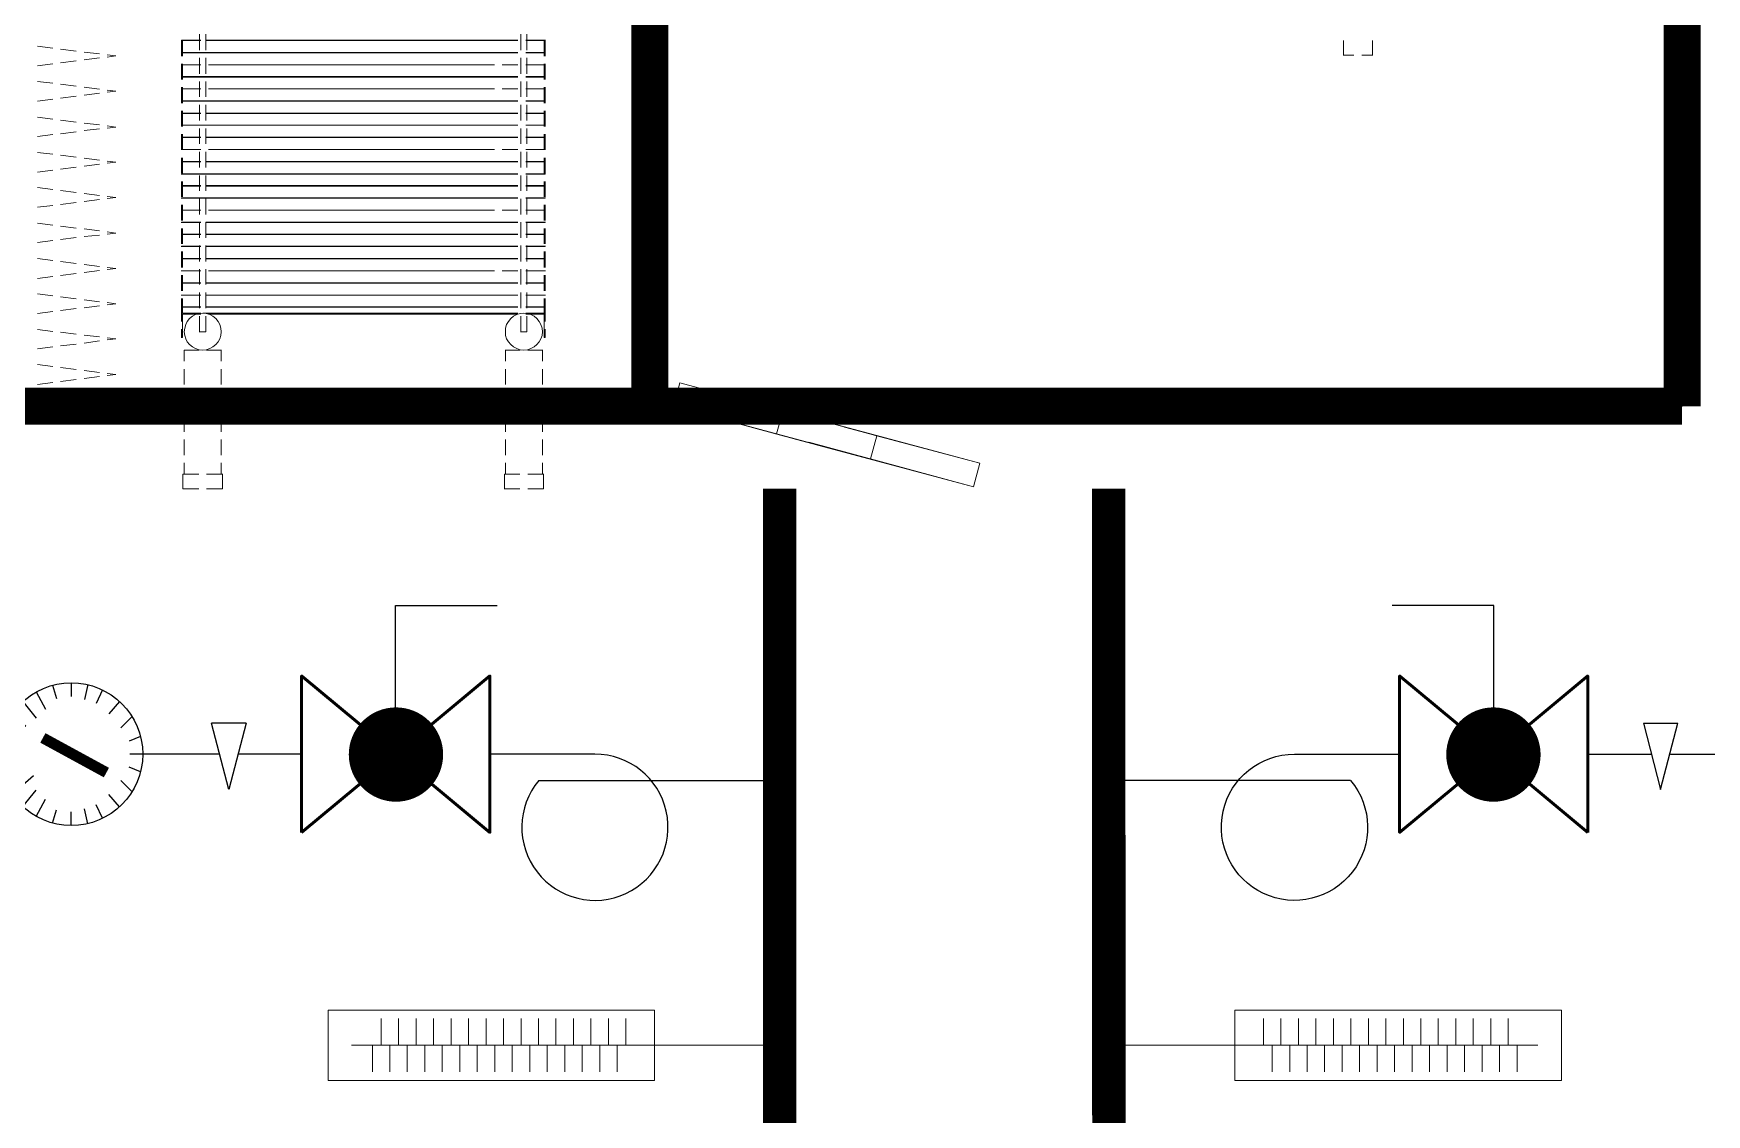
# Model space of a CAD drawing. Extents: x 1264 to 8183, y -10806 to -8316.
# Drawn here: x 4562.2 to 4762.1, y -10167.9 to -10038.7 of the extents above; entities that cross this region are included whole.
import ezdxf
from ezdxf.lldxf.tags import DXFTag

# ---------------------------------------------------------------- set-up
doc = ezdxf.new("R2010")
doc.units = 0
doc.header["$LTSCALE"] = 200
doc.header["$MEASUREMENT"] = 0
doc.linetypes.add('HIDDEN', pattern=[0.375, 0.25, -0.125])
doc.layers.get('0').update_dxf_attribs({"linetype": 'CONTINUOUS'})
for name, color, linetype in [('CHWR', 4, 'HIDDEN'), ('CHWS', 5, 'CONTINUOUS'), ('Equipments', 1, 'CONTINUOUS'), ('SHEET', 33, 'CONTINUOUS'), ('VALVE-', 1, 'CONTINUOUS'), ('VCD', 241, 'CONTINUOUS')]:
    doc.layers.add(name, color=color, linetype=linetype)
tags = doc.linetypes.add('CHLLID_WATER_RETURN', pattern='A,30.7,-5.08,["CHWR",Standard,S=2.54,R=0,X=-2.54,Y=-1.27],-10.46', length=46.24).pattern_tags.tags
tags[6] = DXFTag(74, 10)
tags = doc.linetypes.add('CHLLID_WATER_SUPPLY', pattern='A,30.7,-5.08,["CHWS",Standard,S=2.54,R=0,X=-2.54,Y=-1.27],-10.46', length=46.24).pattern_tags.tags
tags[6] = DXFTag(74, 10)

# ---------------------------------------------------------------- blocks, each defined once
blk = doc.blocks.new('A$C8c66ea1c')
at = {"layer": 'SHEET', "color": 1, "lineweight": 50, "const_width": 3}
blk.add_lwpolyline([(0, 0.03), (0, 83.84), (-117.24, 83.84), (0, 83.84), (0, 167.65), (0, 83.84), (0, 167.65), (-117.24, 167.65), (0, 167.65), (-117.24, 167.65), (-117.24, 83.84), (-117.24, 167.65), (-117.24, 83.84), (0, 83.84), (-117.24, 83.84), (0, 83.84), (0, 0.03), (-117.24, 0.03), (0, 0.03), (-117.24, 0.03)], close=True, dxfattribs=at)
blk.add_lwpolyline([(-117.24, 83.81), (-117.24, 0.05)], dxfattribs=at)
at = {"layer": 'VCD', "lineweight": 9}
for points in [[(0, 83.84), (-117.24, 83.84), (-117.24, 167.65), (0, 167.65)], [(-112.67, 119.84), (-112.56, 119.55), (-112.43, 119.3), (-112.24, 119.06), (-112.02, 118.87), (-111.76, 118.74), (-111.49, 118.66), (-111.19, 118.63), (-110.9, 118.66), (-110.6, 118.74), (-110.36, 118.87), (-110.12, 119.06), (-109.93, 119.3), (-109.79, 119.55), (-109.71, 119.84), (-109.68, 120.11), (-109.71, 120.41), (-109.79, 120.7), (-109.93, 120.95), (-110.12, 121.19), (-110.36, 121.38), (-110.6, 121.51), (-110.9, 121.59), (-111.19, 121.62), (-111.49, 121.59), (-111.76, 121.51), (-112.02, 121.38), (-112.24, 121.19), (-112.43, 120.95), (-112.56, 120.7), (-112.67, 120.41), (-112.7, 120.11)], [(-109.68, 121.83), (-109.68, 121.89)], [(-106.59, 121.86), (-107.88, 121.86)], [(-107.88, 121.78), (-106.59, 121.78)], [(-104.68, 121.86), (-105.97, 121.86)], [(-105.97, 121.78), (-104.68, 121.78)], [(-102.8, 121.86), (-104.06, 121.86)], [(-104.06, 121.78), (-102.8, 121.78)], [(-100.89, 121.86), (-102.15, 121.86)], [(-102.15, 121.78), (-100.89, 121.78)], [(-98.98, 121.86), (-100.24, 121.86)], [(-100.24, 121.78), (-98.98, 121.78)], [(-97.07, 121.86), (-98.33, 121.86)], [(-98.33, 121.78), (-97.07, 121.78)], [(-95.16, 121.86), (-96.42, 121.86)], [(-96.42, 121.78), (-95.16, 121.78)], [(-93.25, 121.86), (-94.52, 121.86)], [(-94.52, 121.78), (-93.25, 121.78)], [(-91.34, 121.86), (-92.63, 121.86)], [(-92.63, 121.78), (-91.34, 121.78)], [(-89.43, 121.86), (-90.72, 121.86)], [(-90.72, 121.78), (-89.43, 121.78)], [(-87.55, 121.86), (-88.81, 121.86)], [(-88.81, 121.78), (-87.55, 121.78)], [(-109.68, 118.39), (-109.68, 119.65)], [(-106.24, 118.39), (-106.24, 119.65)], [(-101.32, 118.39), (-101.32, 119.65)], [(-96.4, 118.39), (-96.4, 119.65)], [(-91.48, 118.39), (-91.48, 119.65)], [(-89.51, 118.39), (-89.51, 119.65)], [(-109.68, 96.45), (-109.68, 119.3)], [(-106.24, 96.45), (-106.24, 119.3)], [(-101.32, 96.45), (-101.32, 119.3)], [(-96.4, 96.45), (-96.4, 119.3)], [(-91.48, 96.45), (-91.48, 119.3)], [(-89.51, 96.45), (-89.51, 119.3)], [(-109.68, 114.16), (-109.68, 115.42)], [(-106.24, 114.16), (-106.24, 115.42)], [(-101.32, 114.16), (-101.32, 115.42)], [(-96.4, 114.16), (-96.4, 115.42)], [(-91.48, 114.16), (-91.48, 115.42)], [(-89.51, 114.16), (-89.51, 115.42)], [(-112.67, 94.35), (-112.56, 94.62), (-112.43, 94.89), (-112.24, 95.13), (-112.02, 95.32), (-111.76, 95.46), (-111.49, 95.54), (-111.19, 95.56), (-110.9, 95.54), (-110.6, 95.46), (-110.36, 95.32), (-110.12, 95.13), (-109.93, 94.89), (-109.79, 94.62), (-109.71, 94.35), (-109.68, 94.06), (-109.71, 93.76), (-109.79, 93.49), (-109.71, 93.76), (-109.79, 93.49), (-109.93, 93.22), (-110.12, 93.01), (-110.36, 92.82), (-110.6, 92.69), (-110.9, 92.58), (-111.19, 92.55), (-111.49, 92.58), (-111.76, 92.69), (-112.02, 92.82), (-112.24, 93.01), (-112.43, 93.22), (-112.56, 93.49), (-112.67, 93.76), (-112.7, 94.06)], [(-109.68, 94.54), (-109.68, 95.81)], [(-106.24, 94.54), (-106.24, 95.81)], [(-101.32, 94.54), (-101.32, 95.81)], [(-96.4, 94.54), (-96.4, 95.81)], [(-91.48, 94.54), (-91.48, 95.81)], [(-89.51, 94.54), (-89.51, 95.81)], [(-109.68, 92.39), (-109.68, 92.44)], [(-109.68, 92.42), (-108.5, 92.42)], [(-109.68, 92.31), (-109.68, 92.36)], [(-107.88, 92.42), (-106.59, 92.42)], [(-105.97, 92.42), (-104.68, 92.42)], [(-104.06, 92.42), (-102.8, 92.42)], [(-102.15, 92.42), (-100.89, 92.42)], [(-100.24, 92.42), (-98.98, 92.42)], [(-98.33, 92.42), (-97.07, 92.42)], [(-96.42, 92.42), (-95.16, 92.42)], [(-94.52, 92.42), (-93.25, 92.42)], [(-92.63, 92.42), (-91.34, 92.42)], [(-90.72, 92.42), (-89.43, 92.42)], [(-88.81, 92.42), (-87.55, 92.42)], [(-107.88, 92.34), (-106.59, 92.34)], [(-105.97, 92.34), (-104.68, 92.34)], [(-104.06, 92.34), (-102.8, 92.34)], [(-102.15, 92.34), (-100.89, 92.34)], [(-100.24, 92.34), (-98.98, 92.34)], [(-98.33, 92.34), (-97.07, 92.34)], [(-96.42, 92.34), (-95.16, 92.34)], [(-94.52, 92.34), (-93.25, 92.34)], [(-92.63, 92.34), (-91.34, 92.34)], [(-90.72, 92.34), (-89.43, 92.34)], [(-88.81, 92.34), (-87.55, 92.34)], [(-117.24, 83.81), (-117.24, 83.86)], [(-117.24, 83.81), (-117.24, 83.86), (-117.24, 83.81), (-117.24, 83.86), (-117.24, 83.81), (-117.24, 83.86)], [(-117.24, 81.9), (-115.33, 81.39), (-121.87, 57.05), (-123.78, 57.56)], [(-119.61, 73.13), (-123.78, 57.56), (-117.24, 81.9), (-119.66, 72.92), (-119.72, 72.67)], [(-121.36, 66.57), (-121.17, 67.24), (-123.78, 57.56), (-121.12, 67.48), (-123.78, 57.56), (-121.17, 67.24), (-121.36, 66.57), (-123.78, 57.56), (-117.24, 81.9), (-119.61, 73.13), (-119.48, 73.54), (-117.59, 73.02), (-115.33, 81.39), (-121.87, 57.05), (-119.58, 65.63), (-119.64, 65.41), (-121.52, 65.92), (-123.78, 57.56)], [(-119.85, 72.22), (-123.78, 57.56), (-119.72, 72.67), (-123.78, 57.56), (-119.85, 72.22), (-119.91, 71.98)], [(-117.59, 73.02), (-117.75, 72.41), (-121.87, 57.05)], [(-120.04, 71.46), (-123.78, 57.56), (-119.91, 71.98), (-123.78, 57.56), (-120.04, 71.46), (-120.12, 71.2)], [(-120.17, 70.93), (-123.78, 57.56), (-120.12, 71.2), (-123.78, 57.56), (-120.17, 70.93), (-120.26, 70.68)], [(-120.34, 70.42), (-123.78, 57.56), (-120.26, 70.68), (-123.78, 57.56), (-120.34, 70.42), (-120.47, 69.88)], [(-118, 71.46), (-117.94, 71.71), (-121.87, 57.05)], [(-118.13, 70.95), (-118.08, 71.2), (-121.87, 57.05)], [(-120.55, 69.61), (-123.78, 57.56), (-120.47, 69.88), (-123.78, 57.56), (-120.55, 69.61), (-120.69, 69.04)], [(-118.43, 69.9), (-118.35, 70.17), (-121.87, 57.05)], [(-118.64, 69.1), (-118.56, 69.37), (-121.87, 57.05)], [(-120.77, 68.8), (-123.78, 57.56), (-120.69, 69.04), (-123.78, 57.56), (-120.77, 68.8), (-120.98, 67.99)], [(-121.04, 67.75), (-123.78, 57.56), (-120.98, 67.99), (-123.78, 57.56), (-121.04, 67.75), (-121.12, 67.48)], [(-118.86, 68.29), (-118.78, 68.56), (-121.87, 57.05)], [(-118.99, 67.75), (-118.94, 68.02), (-121.87, 57.05)], [(-119.21, 67), (-119.13, 67.24), (-121.87, 57.05)], [(-119.39, 66.27), (-119.34, 66.52), (-121.87, 57.05)], [(-117.24, 0), (-117.24, 0.05)], [(-117.24, 0), (-117.24, 0.05), (-117.24, 0), (-117.24, 0.05), (-117.24, 0), (-117.24, 0.05)]]:
    blk.add_lwpolyline(points, close=True, dxfattribs=at)
for points in [[(-115.31, 132.28), (-115.47, 133.54)], [(-113.85, 133.54), (-114.02, 132.28)], [(-112.43, 132.28), (-112.59, 133.54)], [(-111, 133.54), (-111.16, 132.28)], [(-109.55, 132.28), (-109.71, 133.54)], [(-108.12, 133.54), (-108.29, 132.28)], [(-106.7, 132.28), (-106.86, 133.54)], [(-105.25, 133.54), (-105.41, 132.28)], [(-103.79, 132.28), (-103.96, 133.54)], [(-102.37, 133.54), (-102.53, 132.28)], [(-100.94, 132.28), (-101.08, 133.54)], [(-99.49, 133.54), (-99.65, 132.28)], [(-98.07, 132.28), (-98.23, 133.54)], [(-96.64, 133.54), (-96.77, 132.28)], [(-95.19, 132.28), (-95.35, 133.54)], [(-93.76, 133.54), (-93.92, 132.28)], [(-92.31, 132.28), (-92.47, 133.54)], [(-90.86, 133.54), (-91.02, 132.28)], [(-89.43, 132.28), (-89.59, 133.54)], [(-88.01, 133.54), (-88.17, 132.28)], [(-115.06, 130.4), (-115.23, 131.66)], [(-114.1, 131.66), (-114.26, 130.4)], [(-112.19, 130.4), (-112.35, 131.66)], [(-111.22, 131.66), (-111.38, 130.4)], [(-109.31, 130.4), (-109.47, 131.66)], [(-108.37, 131.66), (-108.53, 130.4)], [(-106.46, 130.4), (-106.62, 131.66)], [(-105.49, 131.66), (-105.65, 130.4)], [(-103.55, 130.4), (-103.71, 131.66)], [(-102.61, 131.66), (-102.77, 130.4)], [(-100.7, 130.4), (-100.86, 131.66)], [(-99.73, 131.66), (-99.89, 130.4)], [(-97.82, 130.4), (-97.98, 131.66)], [(-96.86, 131.66), (-97.02, 130.4)], [(-94.95, 130.4), (-95.11, 131.66)], [(-94, 131.66), (-94.17, 130.4)], [(-92.07, 130.4), (-92.23, 131.66)], [(-91.1, 131.66), (-91.26, 130.4)], [(-89.19, 130.4), (-89.35, 131.66)], [(-88.25, 131.66), (-88.41, 130.4)], [(-114.82, 128.51), (-114.98, 129.75)], [(-114.34, 129.75), (-114.5, 128.51)], [(-111.94, 128.51), (-112.11, 129.75)], [(-111.46, 129.75), (-111.62, 128.51)], [(-109.09, 128.51), (-109.25, 129.75)], [(-108.61, 129.75), (-108.77, 128.51)], [(-106.22, 128.51), (-106.38, 129.75)], [(-105.73, 129.75), (-105.89, 128.51)], [(-103.34, 128.51), (-103.47, 129.75)], [(-102.85, 129.75), (-102.99, 128.51)], [(-100.46, 128.51), (-100.62, 129.75)], [(-99.98, 129.75), (-100.14, 128.51)], [(-97.58, 128.51), (-97.74, 129.75)], [(-97.1, 129.75), (-97.26, 128.51)], [(-94.73, 128.51), (-94.86, 129.75)], [(-94.25, 129.75), (-94.38, 128.51)], [(-91.83, 128.51), (-91.99, 129.75)], [(-91.34, 129.75), (-91.5, 128.51)], [(-88.95, 128.51), (-89.11, 129.75)], [(-88.49, 129.75), (-88.62, 128.51)], [(-114.58, 127.87), (-114.66, 127.19), (-114.74, 127.87)], [(-111.7, 127.87), (-111.78, 127.19), (-111.86, 127.87)], [(-108.82, 127.87), (-108.93, 127.19), (-109.01, 127.87)], [(-105.97, 127.87), (-106.05, 127.19), (-106.13, 127.87)], [(-103.07, 127.87), (-103.18, 127.19), (-103.26, 127.87)], [(-100.22, 127.87), (-100.3, 127.19), (-100.38, 127.87)], [(-97.34, 127.87), (-97.42, 127.19), (-97.5, 127.87)], [(-94.46, 127.87), (-94.57, 127.19), (-94.65, 127.87)], [(-91.58, 127.87), (-91.66, 127.19), (-91.74, 127.87)], [(-88.71, 127.87), (-88.79, 127.19), (-88.89, 127.87)], [(-114.66, 127.22), (-114.66, 127.17)], [(-111.78, 127.22), (-111.78, 127.17)], [(-108.93, 127.22), (-108.93, 127.17)], [(-106.05, 127.22), (-106.05, 127.17)], [(-103.18, 127.22), (-103.18, 127.17)], [(-100.3, 127.22), (-100.3, 127.17)], [(-97.42, 127.22), (-97.42, 127.17)], [(-94.57, 127.22), (-94.57, 127.17)], [(-91.66, 127.22), (-91.66, 127.17)], [(-88.79, 127.22), (-88.79, 127.17)], [(-123.94, 121.75), (-123.94, 121.7)], [(-121.84, 121.62), (-122.76, 121.62), (-122.76, 120.43), (-122.76, 121.73), (-123.94, 121.73), (-123.94, 120.43)], [(-122.76, 121.64), (-122.76, 121.59)], [(-119.93, 121.62), (-121.22, 121.62)], [(-118.05, 121.62), (-119.31, 121.62)], [(-116.14, 121.62), (-117.4, 121.62)], [(-114.23, 121.62), (-115.49, 121.62)], [(-112.7, 120.43), (-112.7, 121.62), (-113.58, 121.62)], [(-112.7, 121.64), (-112.7, 121.59)], [(-111.65, 121.89), (-111.65, 121.83)], [(-109.77, 120.27), (-109.77, 121.78), (-111.65, 121.78), (-111.65, 121.86), (-110.98, 121.86)], [(-110.36, 121.86), (-109.68, 121.86), (-109.68, 120.27), (-109.68, 121.78), (-108.5, 121.78), (-109.68, 121.78), (-109.68, 121.86), (-108.5, 121.86), (-109.68, 121.86), (-109.68, 120.27)], [(-109.68, 121.89), (-109.68, 121.83)], [(-109.68, 121.81), (-109.68, 121.75)], [(-109.2, 121.89), (-109.2, 121.83)], [(-109.17, 120.27), (-109.17, 121.86), (-109.2, 121.86), (-109.2, 120.27)], [(-108.23, 121.89), (-108.23, 121.83)], [(-108.21, 120.27), (-108.21, 121.86), (-108.23, 121.86), (-108.23, 120.27)], [(-107.24, 121.89), (-107.24, 121.83)], [(-107.21, 120.27), (-107.21, 121.86), (-107.24, 121.86), (-107.24, 120.27)], [(-106.24, 121.89), (-106.24, 121.83)], [(-106.24, 121.86), (-106.24, 120.27), (-106.24, 121.86), (-106.22, 121.86)], [(-105.27, 121.89), (-105.27, 121.83)], [(-105.25, 120.27), (-105.25, 121.86), (-105.27, 121.86), (-105.27, 120.27)], [(-104.28, 121.89), (-104.28, 121.83)], [(-104.25, 120.27), (-104.25, 121.86), (-104.28, 121.86), (-104.28, 120.27)], [(-103.31, 121.89), (-103.31, 121.83)], [(-103.28, 120.27), (-103.28, 121.86), (-103.31, 121.86), (-103.31, 120.27)], [(-102.32, 121.89), (-102.32, 121.83)], [(-102.29, 120.27), (-102.29, 121.86), (-102.32, 121.86), (-102.32, 120.27)], [(-101.32, 121.89), (-101.32, 121.83)], [(-101.32, 121.86), (-101.32, 120.27), (-101.32, 121.86), (-101.29, 121.86)], [(-100.35, 121.89), (-100.35, 121.83)], [(-100.32, 120.27), (-100.32, 121.86), (-100.35, 121.86), (-100.35, 120.27)], [(-100.35, 121.86), (-100.35, 94.54)], [(-100.32, 94.54), (-100.32, 121.86)], [(-99.36, 121.89), (-99.36, 121.83)], [(-99.33, 120.27), (-99.33, 121.86), (-99.36, 121.86), (-99.36, 120.27)], [(-98.39, 121.89), (-98.39, 121.83)], [(-98.36, 120.27), (-98.36, 121.86), (-98.39, 121.86), (-98.39, 120.27)], [(-98.39, 121.86), (-98.39, 94.54)], [(-98.36, 94.54), (-98.36, 121.86)], [(-97.39, 121.89), (-97.39, 121.83)], [(-97.37, 120.27), (-97.37, 121.86), (-97.39, 121.86), (-97.39, 120.27)], [(-96.4, 121.89), (-96.4, 121.83)], [(-96.4, 121.86), (-96.4, 120.27), (-96.4, 121.86), (-96.37, 121.86)], [(-95.43, 121.89), (-95.43, 121.83)], [(-95.4, 120.27), (-95.4, 121.86), (-95.43, 121.86), (-95.43, 120.27)], [(-94.43, 121.89), (-94.43, 121.83)], [(-94.41, 120.27), (-94.41, 121.86), (-94.43, 121.86), (-94.43, 120.27)], [(-94.43, 121.78), (-94.43, 94.54)], [(-94.41, 94.54), (-94.41, 121.78)], [(-93.47, 121.89), (-93.47, 121.83)], [(-93.44, 120.27), (-93.44, 121.86), (-93.47, 121.86), (-93.47, 120.27)], [(-92.47, 121.89), (-92.47, 121.83)], [(-92.44, 120.27), (-92.44, 121.86), (-92.47, 121.86), (-92.47, 120.27)], [(-92.47, 121.78), (-92.47, 94.54)], [(-92.44, 94.54), (-92.44, 121.78)], [(-91.48, 121.89), (-91.48, 121.83)], [(-91.48, 121.86), (-91.48, 120.27), (-91.48, 121.86), (-91.45, 121.86)], [(-90.51, 121.89), (-90.51, 121.83)], [(-90.48, 120.27), (-90.48, 121.86), (-90.51, 121.86), (-90.51, 120.27)], [(-90.51, 121.78), (-90.51, 94.54)], [(-90.48, 94.54), (-90.48, 121.78)], [(-89.51, 121.89), (-89.51, 121.83)], [(-89.51, 121.86), (-89.51, 120.27), (-89.51, 121.86), (-89.49, 121.86)], [(-88.54, 121.89), (-88.54, 121.83)], [(-88.52, 120.27), (-88.52, 121.86), (-88.54, 121.86), (-88.54, 120.27)], [(-88.54, 121.78), (-88.54, 94.54)], [(-88.52, 94.54), (-88.52, 121.78)], [(-87.55, 121.89), (-87.55, 121.83)], [(-87.52, 120.27), (-87.52, 121.86), (-87.55, 121.86), (-87.55, 120.27)], [(-123.94, 119.82), (-123.94, 118.52), (-122.76, 118.52), (-122.76, 119.82), (-122.76, 118.63), (-121.84, 118.63)], [(-113.58, 118.63), (-112.7, 118.63), (-112.7, 119.82)], [(-111.19, 120.41), (-111.19, 120.35)], [(-109.93, 119.87), (-111.19, 119.87), (-111.19, 120.38), (-109.93, 120.38)], [(-109.77, 94.54), (-109.77, 119.65)], [(-109.77, 118.39), (-109.77, 119.65)], [(-109.68, 94.54), (-109.68, 120.11)], [(-109.68, 118.39), (-109.68, 119.65)], [(-109.28, 120.38), (-108.02, 120.38)], [(-108.02, 119.87), (-109.28, 119.87)], [(-109.2, 119.87), (-109.2, 94.54)], [(-109.2, 119.65), (-109.2, 118.39)], [(-109.17, 94.54), (-109.17, 119.87)], [(-109.17, 118.39), (-109.17, 119.65)], [(-108.23, 119.87), (-108.23, 94.54)], [(-108.23, 119.65), (-108.23, 118.39)], [(-108.21, 94.54), (-108.21, 119.87)], [(-108.21, 118.39), (-108.21, 119.65)], [(-107.37, 120.38), (-106.11, 120.38)], [(-106.11, 119.87), (-107.37, 119.87)], [(-107.24, 119.87), (-107.24, 94.54)], [(-107.24, 119.65), (-107.24, 118.39)], [(-107.21, 94.54), (-107.21, 119.87)], [(-107.21, 118.39), (-107.21, 119.65)], [(-105.49, 120.38), (-104.2, 120.38)], [(-104.2, 119.87), (-105.49, 119.87)], [(-105.27, 119.87), (-105.27, 94.54)], [(-105.27, 119.65), (-105.27, 118.39)], [(-105.25, 94.54), (-105.25, 119.87)], [(-105.25, 118.39), (-105.25, 119.65)], [(-104.28, 119.87), (-104.28, 94.54)], [(-104.28, 119.65), (-104.28, 118.39)], [(-104.25, 94.54), (-104.25, 119.87)], [(-104.25, 118.39), (-104.25, 119.65)], [(-103.58, 120.38), (-102.29, 120.38)], [(-102.29, 119.87), (-103.58, 119.87)], [(-103.31, 119.87), (-103.31, 94.54)], [(-103.31, 119.65), (-103.31, 118.39)], [(-103.28, 94.54), (-103.28, 119.87)], [(-103.28, 118.39), (-103.28, 119.65)], [(-102.32, 119.87), (-102.32, 94.54)], [(-102.32, 119.65), (-102.32, 118.39)], [(-102.29, 94.54), (-102.29, 119.87)], [(-102.29, 118.39), (-102.29, 119.65)], [(-101.67, 120.38), (-100.41, 120.38)], [(-100.41, 119.87), (-101.67, 119.87)], [(-100.35, 119.65), (-100.35, 118.39)], [(-100.32, 118.39), (-100.32, 119.65)], [(-99.76, 120.38), (-98.5, 120.38)], [(-98.5, 119.87), (-99.76, 119.87)], [(-99.36, 119.87), (-99.36, 94.54)], [(-99.36, 119.65), (-99.36, 118.39)], [(-99.33, 94.54), (-99.33, 119.87)], [(-99.33, 118.39), (-99.33, 119.65)], [(-98.39, 119.65), (-98.39, 118.39)], [(-98.36, 118.39), (-98.36, 119.65)], [(-97.85, 120.38), (-96.59, 120.38)], [(-96.59, 119.87), (-97.85, 119.87)], [(-97.39, 119.87), (-97.39, 94.54)], [(-97.39, 119.65), (-97.39, 118.39)], [(-97.37, 94.54), (-97.37, 119.87)], [(-97.37, 118.39), (-97.37, 119.65)], [(-95.94, 120.38), (-94.68, 120.38)], [(-94.68, 119.87), (-95.94, 119.87)], [(-95.43, 119.87), (-95.43, 94.54)], [(-95.43, 119.65), (-95.43, 118.39)], [(-95.4, 94.54), (-95.4, 119.87)], [(-95.4, 118.39), (-95.4, 119.65)], [(-94.43, 119.65), (-94.43, 118.39)], [(-94.41, 118.39), (-94.41, 119.65)], [(-94.03, 120.38), (-92.77, 120.38)], [(-92.77, 119.87), (-94.03, 119.87)], [(-93.47, 119.87), (-93.47, 94.54)], [(-93.47, 119.65), (-93.47, 118.39)], [(-93.44, 94.54), (-93.44, 119.87)], [(-93.44, 118.39), (-93.44, 119.65)], [(-92.47, 119.65), (-92.47, 118.39)], [(-92.44, 118.39), (-92.44, 119.65)], [(-92.12, 120.38), (-90.86, 120.38)], [(-90.86, 119.87), (-92.12, 119.87)], [(-90.51, 119.65), (-90.51, 118.39)], [(-90.48, 118.39), (-90.48, 119.65)], [(-90.24, 120.38), (-88.95, 120.38)], [(-88.95, 119.87), (-90.24, 119.87)], [(-88.54, 119.65), (-88.54, 118.39)], [(-88.52, 118.39), (-88.52, 119.65)], [(-88.33, 120.38), (-87.04, 120.38)], [(-87.04, 119.87), (-88.33, 119.87)], [(-87.55, 119.87), (-87.55, 94.54)], [(-87.55, 119.65), (-87.55, 118.39)], [(-87.52, 94.54), (-87.52, 119.87)], [(-87.52, 118.39), (-87.52, 119.65)], [(-122.76, 118.66), (-122.76, 118.61)], [(-122.76, 118.55), (-122.76, 118.5)], [(-121.22, 118.63), (-119.93, 118.63)], [(-119.31, 118.63), (-118.05, 118.63)], [(-117.4, 118.63), (-116.14, 118.63)], [(-115.49, 118.63), (-114.23, 118.63)], [(-112.7, 118.66), (-112.7, 118.61)], [(-111.19, 118.66), (-111.19, 118.61)], [(-109.77, 96.45), (-109.77, 119.3)], [(-109.68, 96.45), (-109.68, 119.3)], [(-109.2, 119.3), (-109.2, 96.45)], [(-109.17, 96.45), (-109.17, 119.3)], [(-108.23, 119.3), (-108.23, 96.45)], [(-108.21, 96.45), (-108.21, 119.3)], [(-107.24, 119.3), (-107.24, 96.45)], [(-107.21, 96.45), (-107.21, 119.3)], [(-105.27, 119.3), (-105.27, 96.45)], [(-105.25, 96.45), (-105.25, 119.3)], [(-104.28, 119.3), (-104.28, 96.45)], [(-104.25, 96.45), (-104.25, 119.3)], [(-103.31, 119.3), (-103.31, 96.45)], [(-103.28, 96.45), (-103.28, 119.3)], [(-102.32, 119.3), (-102.32, 96.45)], [(-102.29, 96.45), (-102.29, 119.3)], [(-100.35, 119.3), (-100.35, 96.45)], [(-100.32, 96.45), (-100.32, 119.3)], [(-99.36, 119.3), (-99.36, 96.45)], [(-99.33, 96.45), (-99.33, 119.3)], [(-98.39, 119.3), (-98.39, 96.45)], [(-98.36, 96.45), (-98.36, 119.3)], [(-97.39, 119.3), (-97.39, 96.45)], [(-97.37, 96.45), (-97.37, 119.3)], [(-95.43, 119.3), (-95.43, 96.45)], [(-95.4, 96.45), (-95.4, 119.3)], [(-94.43, 119.3), (-94.43, 96.45)], [(-94.41, 96.45), (-94.41, 119.3)], [(-93.47, 119.3), (-93.47, 96.45)], [(-93.44, 96.45), (-93.44, 119.3)], [(-92.47, 119.3), (-92.47, 96.45)], [(-92.44, 96.45), (-92.44, 119.3)], [(-90.51, 119.3), (-90.51, 96.45)], [(-90.48, 96.45), (-90.48, 119.3)], [(-88.54, 119.3), (-88.54, 96.45)], [(-88.52, 96.45), (-88.52, 119.3)], [(-87.55, 119.3), (-87.55, 96.45)], [(-87.52, 96.45), (-87.52, 119.3)], [(-109.77, 114.16), (-109.77, 115.42)], [(-109.68, 114.16), (-109.68, 115.42)], [(-109.2, 115.42), (-109.2, 114.16)], [(-109.17, 114.16), (-109.17, 115.42)], [(-108.23, 115.42), (-108.23, 114.16)], [(-108.21, 114.16), (-108.21, 115.42)], [(-107.24, 115.42), (-107.24, 114.16)], [(-107.21, 114.16), (-107.21, 115.42)], [(-105.27, 115.42), (-105.27, 114.16)], [(-105.25, 114.16), (-105.25, 115.42)], [(-104.28, 115.42), (-104.28, 114.16)], [(-104.25, 114.16), (-104.25, 115.42)], [(-103.31, 115.42), (-103.31, 114.16)], [(-103.28, 114.16), (-103.28, 115.42)], [(-102.32, 115.42), (-102.32, 114.16)], [(-102.29, 114.16), (-102.29, 115.42)], [(-100.35, 115.42), (-100.35, 114.16)], [(-100.32, 114.16), (-100.32, 115.42)], [(-99.36, 115.42), (-99.36, 114.16)], [(-99.33, 114.16), (-99.33, 115.42)], [(-98.39, 115.42), (-98.39, 114.16)], [(-98.36, 114.16), (-98.36, 115.42)], [(-97.39, 115.42), (-97.39, 114.16)], [(-97.37, 114.16), (-97.37, 115.42)], [(-95.43, 115.42), (-95.43, 114.16)], [(-95.4, 114.16), (-95.4, 115.42)], [(-94.43, 115.42), (-94.43, 114.16)], [(-94.41, 114.16), (-94.41, 115.42)], [(-93.47, 115.42), (-93.47, 114.16)], [(-93.44, 114.16), (-93.44, 115.42)], [(-92.47, 115.42), (-92.47, 114.16)], [(-92.44, 114.16), (-92.44, 115.42)], [(-90.51, 115.42), (-90.51, 114.16)], [(-90.48, 114.16), (-90.48, 115.42)], [(-88.54, 115.42), (-88.54, 114.16)], [(-88.52, 114.16), (-88.52, 115.42)], [(-87.55, 115.42), (-87.55, 114.16)], [(-87.52, 114.16), (-87.52, 115.42)], [(-123.94, 95.67), (-123.94, 95.62)], [(-121.84, 95.56), (-122.76, 95.56), (-122.76, 94.38), (-122.76, 95.64), (-123.94, 95.64), (-123.94, 94.38)], [(-122.76, 95.59), (-122.76, 95.54)], [(-119.93, 95.56), (-121.22, 95.56)], [(-118.05, 95.56), (-119.31, 95.56)], [(-116.14, 95.56), (-117.4, 95.56)], [(-114.23, 95.56), (-115.49, 95.56)], [(-112.7, 94.38), (-112.7, 95.56), (-113.58, 95.56)], [(-112.7, 95.59), (-112.7, 95.54)], [(-123.94, 93.73), (-123.94, 92.47), (-122.76, 92.47), (-122.76, 93.73), (-122.76, 92.55), (-121.84, 92.55)], [(-113.58, 92.55), (-112.7, 92.55), (-112.7, 93.73)], [(-112.56, 93.49), (-112.67, 93.76)], [(-110.98, 92.34), (-111.65, 92.34), (-111.65, 92.42), (-109.77, 92.42), (-109.77, 93.9)], [(-111.19, 94.33), (-111.19, 94.27)], [(-109.93, 93.81), (-111.19, 93.81), (-111.19, 94.3), (-109.93, 94.3)], [(-109.68, 93.9), (-109.68, 92.34), (-108.5, 92.34), (-109.68, 92.34), (-109.68, 92.42), (-109.68, 93.9), (-109.68, 92.34), (-110.36, 92.34)], [(-109.28, 94.3), (-108.02, 94.3)], [(-108.02, 93.81), (-109.28, 93.81)], [(-109.2, 93.9), (-109.2, 92.34), (-109.17, 92.34), (-109.17, 93.9)], [(-108.23, 93.9), (-108.23, 92.34), (-108.21, 92.34), (-108.21, 93.9)], [(-107.37, 94.3), (-106.11, 94.3)], [(-106.11, 93.81), (-107.37, 93.81)], [(-107.24, 93.9), (-107.24, 92.34), (-107.21, 92.34), (-107.21, 93.9)], [(-106.22, 92.34), (-106.24, 92.34), (-106.24, 93.9), (-106.24, 92.34)], [(-105.49, 94.3), (-104.2, 94.3)], [(-104.2, 93.81), (-105.49, 93.81)], [(-105.27, 93.9), (-105.27, 92.34), (-105.25, 92.34), (-105.25, 93.9)], [(-104.28, 93.9), (-104.28, 92.34), (-104.25, 92.34), (-104.25, 93.9)], [(-103.58, 94.3), (-102.29, 94.3)], [(-102.29, 93.81), (-103.58, 93.81)], [(-103.31, 93.9), (-103.31, 92.34), (-103.28, 92.34), (-103.28, 93.9)], [(-102.32, 93.9), (-102.32, 92.34), (-102.29, 92.34), (-102.29, 93.9)], [(-101.67, 94.3), (-100.41, 94.3)], [(-100.41, 93.81), (-101.67, 93.81)], [(-101.29, 92.34), (-101.32, 92.34), (-101.32, 93.9), (-101.32, 92.34)], [(-100.35, 93.9), (-100.35, 92.34), (-100.32, 92.34), (-100.32, 93.9)], [(-99.76, 94.3), (-98.5, 94.3)], [(-98.5, 93.81), (-99.76, 93.81)], [(-99.36, 93.9), (-99.36, 92.34), (-99.33, 92.34), (-99.33, 93.9)], [(-98.39, 93.9), (-98.39, 92.34), (-98.36, 92.34), (-98.36, 93.9)], [(-97.85, 94.3), (-96.59, 94.3)], [(-96.59, 93.81), (-97.85, 93.81)], [(-97.39, 93.9), (-97.39, 92.34), (-97.37, 92.34), (-97.37, 93.9)], [(-96.37, 92.34), (-96.4, 92.34), (-96.4, 93.9), (-96.4, 92.34)], [(-95.94, 94.3), (-94.68, 94.3)], [(-94.68, 93.81), (-95.94, 93.81)], [(-95.43, 93.9), (-95.43, 92.34), (-95.4, 92.34), (-95.4, 93.9)], [(-94.43, 93.9), (-94.43, 92.34), (-94.41, 92.34), (-94.41, 93.9)], [(-94.03, 94.3), (-92.77, 94.3)], [(-92.77, 93.81), (-94.03, 93.81)], [(-93.47, 93.9), (-93.47, 92.34), (-93.44, 92.34), (-93.44, 93.9)], [(-92.47, 93.9), (-92.47, 92.34), (-92.44, 92.34), (-92.44, 93.9)], [(-92.12, 94.3), (-90.86, 94.3)], [(-90.86, 93.81), (-92.12, 93.81)], [(-91.45, 92.34), (-91.48, 92.34), (-91.48, 93.9), (-91.48, 92.34)], [(-90.51, 93.9), (-90.51, 92.34), (-90.48, 92.34), (-90.48, 93.9)], [(-90.24, 94.3), (-88.95, 94.3)], [(-88.95, 93.81), (-90.24, 93.81)], [(-89.49, 92.34), (-89.51, 92.34), (-89.51, 93.9), (-89.51, 92.34)], [(-88.54, 93.9), (-88.54, 92.34), (-88.52, 92.34), (-88.52, 93.9)], [(-88.33, 94.3), (-87.04, 94.3)], [(-87.04, 93.81), (-88.33, 93.81)], [(-87.55, 93.9), (-87.55, 92.34), (-87.52, 92.34), (-87.52, 93.9)], [(-122.76, 92.58), (-122.76, 92.52)], [(-122.76, 92.5), (-122.76, 92.44)], [(-121.22, 92.55), (-119.93, 92.55)], [(-119.31, 92.55), (-118.05, 92.55)], [(-117.4, 92.55), (-116.14, 92.55)], [(-115.49, 92.55), (-114.23, 92.55)], [(-112.7, 92.58), (-112.7, 92.52)], [(-109.77, 92.44), (-109.77, 92.39)], [(-109.17, 92.36), (-109.17, 92.31)], [(-108.21, 92.36), (-108.21, 92.31)], [(-107.21, 92.36), (-107.21, 92.31)], [(-106.24, 92.36), (-106.24, 92.31)], [(-105.25, 92.36), (-105.25, 92.31)], [(-104.25, 92.36), (-104.25, 92.31)], [(-103.28, 92.36), (-103.28, 92.31)], [(-102.29, 92.36), (-102.29, 92.31)], [(-101.32, 92.36), (-101.32, 92.31)], [(-100.32, 92.36), (-100.32, 92.31)], [(-99.33, 92.36), (-99.33, 92.31)], [(-98.36, 92.36), (-98.36, 92.31)], [(-97.37, 92.36), (-97.37, 92.31)], [(-96.4, 92.36), (-96.4, 92.31)], [(-95.4, 92.36), (-95.4, 92.31)], [(-94.41, 92.36), (-94.41, 92.31)], [(-93.44, 92.36), (-93.44, 92.31)], [(-92.44, 92.36), (-92.44, 92.31)], [(-91.48, 92.36), (-91.48, 92.31)], [(-90.48, 92.36), (-90.48, 92.31)], [(-89.51, 92.36), (-89.51, 92.31)], [(-88.52, 92.36), (-88.52, 92.31)], [(-87.52, 92.36), (-87.52, 92.31)], [(-117.24, 83.86), (-117.24, 83.81)], [(-117.24, 83.86), (-117.24, 83.81)], [(-117.24, 83.86), (-117.24, 83.81), (-117.24, 83.86), (-117.24, 83.81)], [(-117.24, 83.86), (-117.24, 83.81), (-117.24, 83.86), (-117.24, 83.81)], [(0, 83.84), (-117.24, 83.84)], [(-117.24, 83.84), (0, 83.84)], [(-117.94, 71.71), (-121.87, 57.05)], [(-118.35, 70.17), (-121.87, 57.05), (-118.08, 71.2)], [(-118.78, 68.56), (-121.87, 57.05), (-118.56, 69.37)], [(-119.13, 67.24), (-121.87, 57.05), (-118.94, 68.02)], [(-119.5, 65.82), (-121.87, 57.05), (-119.34, 66.52)], [(-88.73, 27.57), (-88.73, 27.52)], [(-88.73, 26.68), (-88.73, 27.54), (-87.55, 27.54)], [(-87.55, 25.18), (-88.73, 25.18), (-88.73, 26.04)], [(-88.73, 25.2), (-88.73, 25.15)]]:
    blk.add_lwpolyline(points, dxfattribs=at)
blk = doc.blocks.new('IV')
at = {"lineweight": 50}
for points in [[(-1.231, -1.024), (0, 0), (-1.231, 1.024)], [(0, 0), (1.231, 1.024), (1.231, -1.024)]]:
    blk.add_lwpolyline(points, close=True, dxfattribs=at)
blk = doc.blocks.new('A$C5ECF5758')
at = {"linetype": 'HIDDEN', "const_width": 120.8}
blk.add_lwpolyline([(59.8, 1, 1), (-61, 1, 1)], format="xyb", close=True, dxfattribs=at)
at = {"xscale": 195.7425836036719, "yscale": 195.7425836036719, "zscale": 195.7425836036719, "rotation": 180}
blk.add_blockref('IV', (0, 0), dxfattribs=at)
blk = doc.blocks.new('A$C59DE5756')
at = {"layer": 'VALVE-'}
for p, q in [((0, 4.293), (0, 4.101)), ((0, 4.293), (0, 4.101)), ((-0.568, 4.12), (-0.303, 3.814)), ((-0.308, 4.246), (-0.204, 4.032)), ((0.308, 4.246), (0.204, 4.032)), ((0.568, 4.12), (0.396, 3.921)), ((-0.747, 3.966), (-0.512, 3.774)), ((0.747, 3.966), (0.512, 3.774)), ((-0.886, 3.775), (-0.641, 3.645)), ((0.886, 3.775), (0.641, 3.645)), ((-0.98, 3.545), (-0.79, 3.487)), ((0.98, 3.545), (0.79, 3.487)), ((-1.016, 3.277), (-0.82, 3.277)), ((1.016, 3.277), (0.82, 3.277)), ((-0.989, 3.043), (-0.78, 3.09)), ((-0.913, 2.831), (-0.721, 2.921)), ((0.913, 2.831), (0.721, 2.921)), ((0.989, 3.043), (0.78, 3.09)), ((-0.751, 2.593), (-0.572, 2.743)), ((0.751, 2.593), (0.572, 2.743)), ((-0.535, 2.413), (-0.373, 2.574)), ((-0.252, 2.293), (-0.184, 2.455)), ((0, 2.261), (0, 2.445)), ((0, 2.261), (0, 2.445)), ((0.252, 2.293), (0.184, 2.455)), ((0.535, 2.413), (0.373, 2.574)), ((0, 1.176), (0, 2.261)), ((-0.504, 1.036), (0.442, 1.282)), ((0.442, 0.791), (0.442, 1.282)), ((0.442, 0.791), (-0.504, 1.036)), ((0, 0), (0, 0.897))]:
    blk.add_line(p, q, dxfattribs=at)
at = {"layer": 'VALVE-', "const_width": 0.154}
blk.add_lwpolyline([(0.231, 3.681), (-0.262, 2.777)], dxfattribs=at)
at = {"layer": 'VALVE-'}
blk.add_circle((0, 3.277), 1.016, dxfattribs=at)
blk = doc.blocks.new('A$C60FB6271')
at = {"linetype": 'ByBlock', "lineweight": 20}
for p, q in [((0, 4.351), (-0.285, 4.351)), ((0, 4.164), (-0.285, 4.164)), ((0, 4.257), (0.285, 4.257)), ((0, 3.977), (-0.285, 3.977)), ((0, 4.07), (0.285, 4.07)), ((0, 3.79), (-0.285, 3.79)), ((0, 3.883), (0.285, 3.883)), ((0, 3.603), (-0.285, 3.603)), ((0, 3.696), (0.285, 3.696)), ((0, 3.416), (-0.285, 3.416)), ((0, 3.509), (0.285, 3.509)), ((0, 3.229), (-0.285, 3.229)), ((0, 3.322), (0.285, 3.322)), ((0, 3.135), (0.285, 3.135)), ((0, 3.042), (-0.285, 3.042)), ((0, 2.948), (0.285, 2.948)), ((0, 2.854), (-0.285, 2.854)), ((0, 2.761), (0.285, 2.761)), ((0, 2.667), (-0.285, 2.667)), ((0, 2.574), (0.285, 2.574)), ((0, 2.48), (-0.285, 2.48)), ((0, 2.387), (0.285, 2.387)), ((0, 2.293), (-0.285, 2.293)), ((0, 2.2), (0.285, 2.2)), ((0, 2.106), (-0.285, 2.106)), ((0, 2.013), (0.285, 2.013)), ((0, 1.919), (-0.285, 1.919)), ((0, 1.826), (0.285, 1.826)), ((0, 1.732), (-0.285, 1.732)), ((0, 1.639), (0.285, 1.639))]:
    blk.add_line(p, q, dxfattribs=at)
at = {"layer": 'VALVE-', "lineweight": 20}
blk.add_line((0, 4.575), (0, 0), dxfattribs=at)
blk.add_lwpolyline([(-0.377, 4.825), (0.377, 4.825), (0.377, 1.332), (-0.377, 1.332)], close=True, dxfattribs=at)

msp = doc.modelspace()

# ---------------------------------------------------------------- linework, layer by layer
at = {"layer": 'CHWR', "linetype": 'CHLLID_WATER_RETURN', "lineweight": -3, "ltscale": 0.03, "const_width": 4}
msp.add_lwpolyline([(4651.36, -10093.1), (4651.36, -10260.19)], dxfattribs=at)
at = {"layer": 'CHWS', "linetype": 'CHLLID_WATER_SUPPLY', "lineweight": -3, "ltscale": 0.03, "const_width": 4}
msp.add_lwpolyline([(4690.71, -10189.54), (4690.66, -10093.1)], dxfattribs=at)
at = {"layer": 'Equipments', "color": 1, "lineweight": -3}
for p, q in [((4622.58, -10127.96), (4651.32, -10127.96)), ((4719.58, -10127.96), (4690.84, -10127.96))]:
    msp.add_line(p, q, dxfattribs=at)
at = {"layer": 'Equipments', "color": 1, "lineweight": -3, "ltscale": 20}
for points in [[(4605.46, -10124.87), (4605.46, -10107.06), (4617.62, -10107.06)], [(4736.7, -10124.87), (4736.7, -10107.06), (4724.54, -10107.06)]]:
    msp.add_lwpolyline(points, dxfattribs=at)
at = {"layer": 'Equipments', "color": 1, "lineweight": -3}
for points in [[(4622.58, -10127.96, 4.500426), (4629.28, -10124.82), (4616.73, -10124.82)], [(4719.58, -10127.96, -4.500426), (4712.88, -10124.82), (4725.43, -10124.82)]]:
    msp.add_lwpolyline(points, format="xyb", dxfattribs=at)

# ---------------------------------------------------------------- block references
at = {"layer": 'Equipments', "lineweight": -3, "xscale": 1.471954248373487, "yscale": 1.471954248373487, "zscale": 1.471954248373487, "rotation": 90.00000000000001}
msp.add_blockref('A$C8c66ea1c', (4759.25, -9910.66), dxfattribs=at)
at = {"layer": 'Equipments', "color": 1, "lineweight": -3, "ltscale": 20}
for name, p, xscale, yscale, zscale, rotation in [('A$C59DE5756', (4594.25, -10124.82), 8.4, 8.4, 8.4, 90.00000000000001), ('A$C5ECF5758', (4605.49, -10124.82), 0.04666666666666666, 0.04666666666666666, 0.04666666666666666, 180), ('A$C5ECF5758', (4736.67, -10124.82), -0.04666666666666666, 0.04666666666666666, 0.04666666666666666, 180), ('A$C59DE5756', (4747.91, -10124.82), -8.4, 8.4, 8.4, 270)]:
    msp.add_blockref(name, p, dxfattribs=dict(at, xscale=xscale, yscale=yscale, zscale=zscale, rotation=rotation))
at = {"layer": 'Equipments', "color": 1, "lineweight": -3, "yscale": 11.17061085093327, "zscale": 11.17061085093327}
for p, xscale, rotation in [((4651.3, -10159.61), 11.17061085093327, 90.00000000000001), ((4690.86, -10159.61), -11.17061085093327, 270)]:
    msp.add_blockref('A$C60FB6271', p, dxfattribs=dict(at, xscale=xscale, rotation=rotation))

doc.saveas('drawing.dxf')
